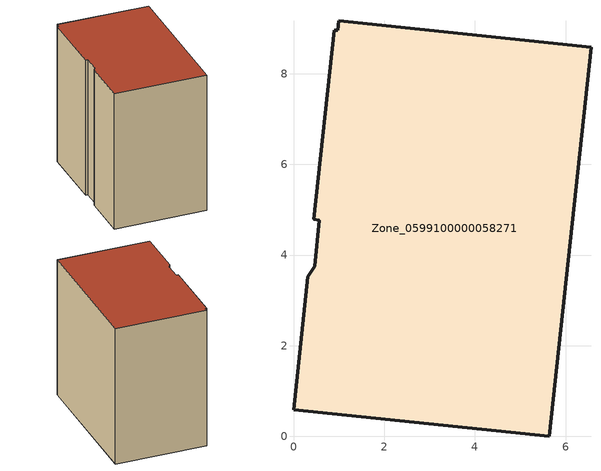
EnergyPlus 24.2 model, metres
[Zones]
Zone_0599100000058271
 floor ground (C_G): 0.57,4.77 0.45,4.79 0.9,8.96 0.98,8.95 1,9.17 6.56,8.58 5.64,0 0,0.59 0.32,3.53 0.47,3.75 z0
 wall outside (C_F): 0.32,3.53 0,0.59 5.64,0 6.56,8.58 1,9.17 0.98,8.95 0.9,8.96 0.45,4.79 0.57,4.77 0.47,3.75 0.32,3.53 z0:8.76
 roof outside (C_R): 0.45,4.79 0.57,4.77 0.47,3.75 0.32,3.53 0,0.59 5.64,0 6.56,8.58 1,9.17 0.98,8.95 0.9,8.96 z8.76
[BUILDING]
Pand.0599100000058271: North Axis=0; Terrain=City; Loads Convergence Tolerance Value=0.04; Temperature Convergence Tolerance Value=0.4; Solar Distribution=FullExterior; Maximum Number of Warmup Days=25; Minimum Number of Warmup Days=1
[Site:Location]
Rotterdam.The.Hague.AP_ZH_NLD Design_Conditions: Latitude=51.96; Longitude=4.45; Time Zone=1; Elevation=-4.5
[SITE:GROUNDTEMPERATURE:BUILDINGSURFACE]
18, 18, 18, 18, 18, 18, 18, 18, 18, 18, 18, 18
[MATERIAL] Thermal Absorptance=0.9; Solar Absorptance=0.7; Visible Absorptance=0.7
Name | Roughness | Thickness | Conductivity | Density | Specific Heat
G.TC.1975-1991 | MediumSmooth | 0.15 | 0.288461 | 540 | 1210
F.TC.1975-1991 | Rough | 0.3 | 0.230769 | 1920 | 840
R.TC.1975-1991 | MediumRough | 0.2 | 0.153846 | 1500 | 1000
[CONSTRUCTION]
C_G: G.TC.1975-1991
C_F: F.TC.1975-1991
C_R: R.TC.1975-1991
[ZONE]
Zone_0599100000058271: Type=1; Multiplier=1; Ceiling Height=Autocalculate; Volume=Autocalculate; Floor Area=autocalculate; Part of Total Floor Area=Yes
[ZONEINFILTRATION:DESIGNFLOWRATE]
Infil_Zone_0599100000058271: Zone or ZoneList or Space or SpaceList=Zone_0599100000058271; Schedule=AlwaysOn; Design Flow Rate Calculation Method=Flow/Area; Flow Rate per Floor Area=0.003; Constant Term Coefficient=1; Temperature Term Coefficient=0; Velocity Term Coefficient=0; Velocity Squared Term Coefficient=0
[HVACTEMPLATE:ZONE:IDEALLOADSAIRSYSTEM]
Zone_0599100000058271: Maximum Heating Supply Air Temperature=50; Minimum Cooling Supply Air Temperature=13; Maximum Heating Supply Air Humidity Ratio=0.0156; Minimum Cooling Supply Air Humidity Ratio=0.0077; Heating Limit=NoLimit; Cooling Limit=NoLimit; Dehumidification Control Type=ConstantSensibleHeatRatio; Cooling Sensible Heat Ratio=0.7; Dehumidification Setpoint=60; Humidification Control Type=None; Humidification Setpoint=30; Outdoor Air Method=None; Outdoor Air Flow Rate per Person=0.00944; Outdoor Air Flow Rate per Zone Floor Area=0; Outdoor Air Flow Rate per Zone=0; Demand Controlled Ventilation Type=None; Outdoor Air Economizer Type=NoEconomizer; Heat Recovery Type=None; Sensible Heat Recovery Effectiveness=0.7; Latent Heat Recovery Effectiveness=0.65
[ZONECONTROL:THERMOSTAT]
ThermostatControl_Zone_0599100000058271: Zone or ZoneList=Zone_0599100000058271; Control Type Schedule=DualSetpointControlType; Control 1=Thermostat_Zone_0599100000058271; Temperature Difference Between Cutout And Setpoint=0
[THERMOSTATSETPOINT:DUALSETPOINT]
Thermostat_Zone_0599100000058271: Heating Setpoint Temperature Schedule=HeatingSetpoint_Zone_0599100000058271; Cooling Setpoint Temperature Schedule=CoolingSetpoint_Zone_0599100000058271
[SCHEDULE:COMPACT]
HeatingSetpoint_Zone_0599100000058271: Through: 12/31, For: AllDays, Until: 24:00, 21
CoolingSetpoint_Zone_0599100000058271: Through: 12/31, For: AllDays, Until: 24:00, 24
DualSetpointControlType: Through: 12/31, For: AllDays, Until: 24:00, 4
AlwaysOn: Through: 12/31, For: AllDays, Until: 24:00, 1
